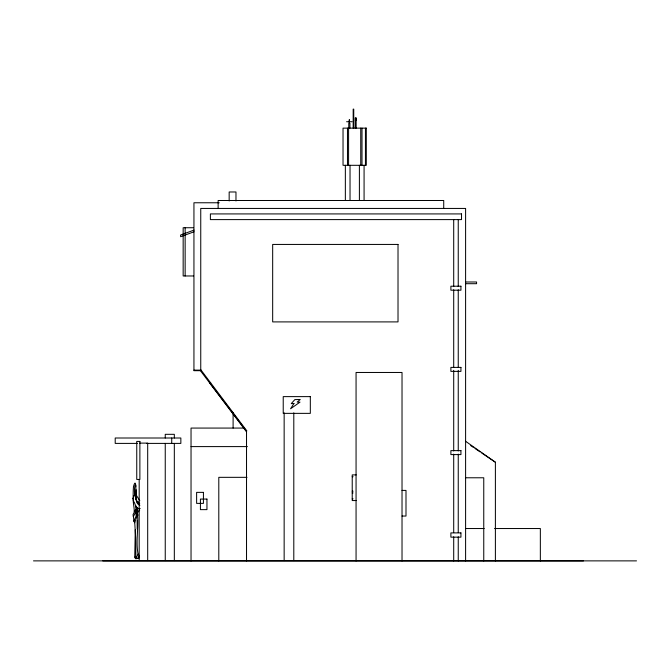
<?xml version="1.0" encoding="UTF-8"?>
<svg xmlns="http://www.w3.org/2000/svg" width="670" height="670" viewBox="0 0 670 670"><rect width="100%" height="100%" fill="white"/><g stroke="black" fill="none" stroke-linecap="round" stroke-linejoin="round"><path stroke-width="1" d="M134.176 511.763C134.729 506.88 131.153 498.028 134.905 494.577L135.884 499.041M135.968 498.74C135.608 496.554 136.831 474.77 133.472 486.562C133.104 491.11 133.121 496.487 133.204 498.974L133.221 497.944L133.338 500.591M135.29 529.744L134.754 557.038L135.223 557.097L135.893 556.845L135.65 537.415L134.745 522.759L136.705 517.089L136.186 506.076M135.893 556.845L137.048 556.318L138.07 554.031C134.704 536.879 141.755 517.935 134.017 501.805M349.129 122.392L349.346 119.62L349.346 122.392M136.32 500.657L136.102 489.695M135.373 495.49L135.432 494.963C133.297 493.715 135.164 480.214 135.884 486.303M138.028 554.14L139.234 555.623L138.924 558.068L136.462 558.721L136.228 556.72M136.06 499.77L135.608 494.15M136.211 497.215L136.052 495.524L135.91 495.959M139.293 556.427L138.296 558.202L136.286 557.951M134.519 494.443L134.729 493.145M135.775 509.225L133.07 514.568L133.255 516.679L135.775 512.022L136.069 509.351M137.652 515.071L137.476 512.081M135.373 496.537L137.425 503.572L138.707 502.157L136.688 501.11M137.216 511.947L137.727 512.215L139.687 510.071M137.425 503.572L138.422 504.443L139.712 503.204M134.745 522.759L133.858 521.201L136.161 515.984L135.775 510.624M135.097 557.892L136.295 558.06M194.04 230.086L180.607 235.003L180.607 236.711L194.04 231.786M136.387 558.529L135.524 558.721L134.955 557.063M136.764 516.109L136.362 506.461L136.479 511.017M140.172 508.463L138.43 508.689L136.722 507.265M355.293 118.322L356.147 118.322M355.293 119.905L356.147 119.905M355.293 120.19L356.147 120.19M346.583 121.731L352.11 121.731M219.241 202.767L193.94 202.767L193.94 370.686L200.749 370.686M193.471 227.733L183.161 227.733L183.161 275.973L193.471 275.973M465.441 281.995L476.571 281.995L476.571 283.703L465.441 283.703M193.94 370.125L200.749 370.125M209.45 382.587L246.527 431.212M210.238 382.989L210.715 382.989M244.265 428.071L191.034 428.071L191.034 560.874M139.754 443.113L147.693 443.113L147.693 560.589M137.392 443.398L115.207 443.398L115.207 438.004L180.85 438.004L180.85 443.398L146.604 443.398M191.034 446.597L247.397 446.597M356.206 474.904L352.227 474.904L352.227 500.549L356.206 500.549M352.227 476.722L353.082 476.722M246.987 477.333L218.797 477.333L218.797 560.874M465.6 477.777L483.757 477.777L483.757 560.874M402.025 490.406L405.995 490.406L405.995 516.051L402.025 516.051M352.227 491.194L353.082 491.194M135.75 492.676L134.863 491.596M352.227 492.944L353.082 492.944M352.227 498.823L353.082 498.823M465.508 528.53L484.226 528.53M494.552 528.53L540.347 528.53L540.347 560.874M33.5 560.874L636.5 560.874M136.806 513.873C138.146 513.555 138.154 516.989 136.99 515.825M138.422 504.443L139.863 505.297M470.708 445.592L473.255 447.309M474.963 448.456L480.072 451.898M481.772 453.046L495.39 462.225L495.39 560.874M465.6 441.279L495.39 462.225M200.749 369.681L246.82 430.894M246.527 431.865L200.749 371.138L200.749 208.437L465.6 208.437L465.6 560.874M136.353 495.298L139.787 500.75M135.566 495.758L135.834 496.671M133.464 516.294L133.858 521.201M137.317 507.877L137.727 512.215M136.454 498.438L136.747 502.131M136.328 496.889L136.462 501.152M137.124 520.414L137.233 529.082M583.478 560.874L102.786 560.874M458.246 219.601L458.246 286.601M458.246 289.741L458.246 367.21M458.246 370.351L458.246 450.96M458.246 454.101L458.246 532.608M458.246 536.796L458.246 560.874M453.707 219.601L453.707 286.601M453.707 289.741L453.707 367.21M453.707 370.351L453.707 450.96M453.707 454.101L453.707 532.608M453.707 536.796L453.707 560.874M443.724 208.437L443.724 200.498L218.127 200.498L218.127 208.437M402.025 560.874L402.025 372.47L356.063 372.47L356.063 560.874M365.443 128.138L365.443 165.306M364.078 165.306L364.078 200.498M362.001 128.138L362.001 165.306M360.745 128.138L360.745 165.306M359.396 165.306L359.396 200.498M356.147 128.138L356.147 117.794L355.293 117.794L355.293 128.138M353.743 128.138L353.743 109.126L353.182 109.126L353.174 128.138M350.033 165.306L350.033 200.498M349.916 128.138L349.916 123.314L348.777 123.314L348.777 128.138M348.584 128.138L348.584 165.306M347.479 128.138L347.479 165.306M345.352 165.306L345.352 200.498M293.795 412.846L293.795 560.589M284.147 412.846L284.147 560.589M246.527 430.408L246.527 560.874M235.974 200.992L235.974 191.98L229.165 191.98L229.165 200.992M233.101 412.569L233.101 428.071M185.146 227.733L185.146 275.973M174.326 438.004L174.326 434.319L165.247 434.319L165.247 438.004M174.326 443.398L174.326 560.589M171.729 438.004L171.729 443.398M165.247 443.398L165.247 560.589M139.184 479.502L139.184 560.589M293.954 403.499L290.587 408.75L300.009 402.126L297.162 402.109L300.269 399.479L294.859 399.613L291.241 403.633L293.954 403.499M366.297 128.138L343.032 128.138L343.032 165.306L366.297 165.306L366.297 128.138M461.521 213.923L210.388 213.923L210.388 219.601L461.521 219.601L461.521 213.923M398.014 244.433L272.673 244.433L272.673 321.901L398.014 321.901L398.014 244.433M460.935 286.216L450.885 286.216L450.885 290.194L460.935 290.194L460.935 286.216M460.935 367.403L450.885 367.403L450.885 371.373L460.935 371.373L460.935 367.403M310.319 396.623L283.226 396.623L283.226 413.365L310.319 413.365L310.319 396.623M139.879 441.413L136.755 441.413L136.755 479.435L139.879 479.435L139.879 441.413M460.935 450.617L450.885 450.617L450.885 454.587L460.935 454.587L460.935 450.617M203.429 492.366L196.62 492.366L196.62 503.379L203.429 503.379L203.429 492.366M206.955 499.075L200.422 499.075L200.422 509.627L206.955 509.627L206.955 499.075M460.935 532.893L450.885 532.893L450.885 537.156L460.935 537.156L460.935 532.893"/></g></svg>
